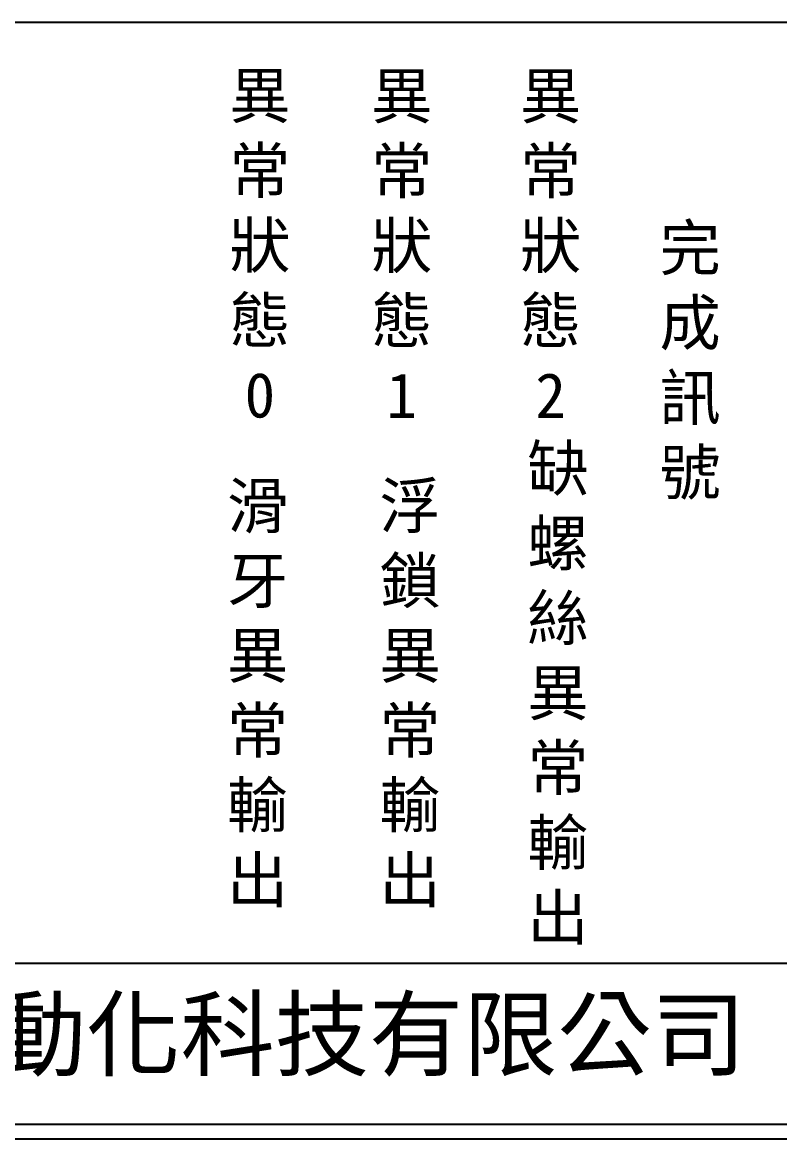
# Model space of a CAD drawing. Extents: x 889 to 1176, y 251 to 455.
# Drawn here: x 954.9 to 1020.6, y 251.2 to 348.2 of the extents above; entities that cross this region are included whole.
import ezdxf

# ---------------------------------------------------------------- set-up
doc = ezdxf.new("R2010")
doc.units = 0
doc.layers.add('圖框層', color=7, linetype='CONTINUOUS')
doc.layers.add('標尺寸層', color=3, linetype='CONTINUOUS')
doc.styles.add('CNS', font='romanc.shx', dxfattribs={"bigfont": 'chineset.shx'})
doc.styles.add('STSL', font='kaiu.ttf')

msp = doc.modelspace()

# ---------------------------------------------------------------- linework, layer by layer
at = {"layer": '圖框層', "color": 7}
for p, q in [((890.321, 266.445), (1174.821, 266.445)), ((890.321, 252.445), (1174.821, 252.445)), ((889.071, 251.195), (1176.071, 251.195))]:
    msp.add_line(p, q, dxfattribs=at)
at = {"layer": '標尺寸層', "color": 7}
msp.add_line((893.818, 348.153), (1171.69, 348.153), dxfattribs=at)

# ---------------------------------------------------------------- texts
at = {"layer": '圖框層', "color": 4, "style": 'STSL'}
msp.add_text('泓陞自動化科技有限公司', height=6, dxfattribs=at).set_placement((927.675, 257.271))
at = {"layer": '標尺寸層', "color": 7, "char_height": 3.9, "width": 2.84806, "attachment_point": 5, "style": 'CNS'}
for s, insert in [('{\\fDFKai-SB|b0|i0|c136|p65;異常狀態0}', (975.486, 328.749)), ('{\\fDFKai-SB|b0|i0|c136|p65;異常狀態1}', (987.806, 328.749)), ('{\\fDFKai-SB|b0|i0|c136|p65;異常狀態2}', (1000.737, 328.749)), ('{\\fDFKai-SB|b0|i0|c136|p65;完成訊號}', (1012.855, 318.596)), ('{\\fDFKai-SB|b0|i0|c136|p65;缺螺絲異常輸出}', (1001.378, 289.706)), ('{\\fDFKai-SB|b0|i0|c136|p65;滑牙異常輸出}', (975.279, 289.706)), ('{\\fDFKai-SB|b0|i0|c136|p65;浮鎖異常輸出}', (988.529, 289.706))]:
    msp.add_mtext(s, dxfattribs=dict(at, insert=insert))

doc.saveas('drawing.dxf')
